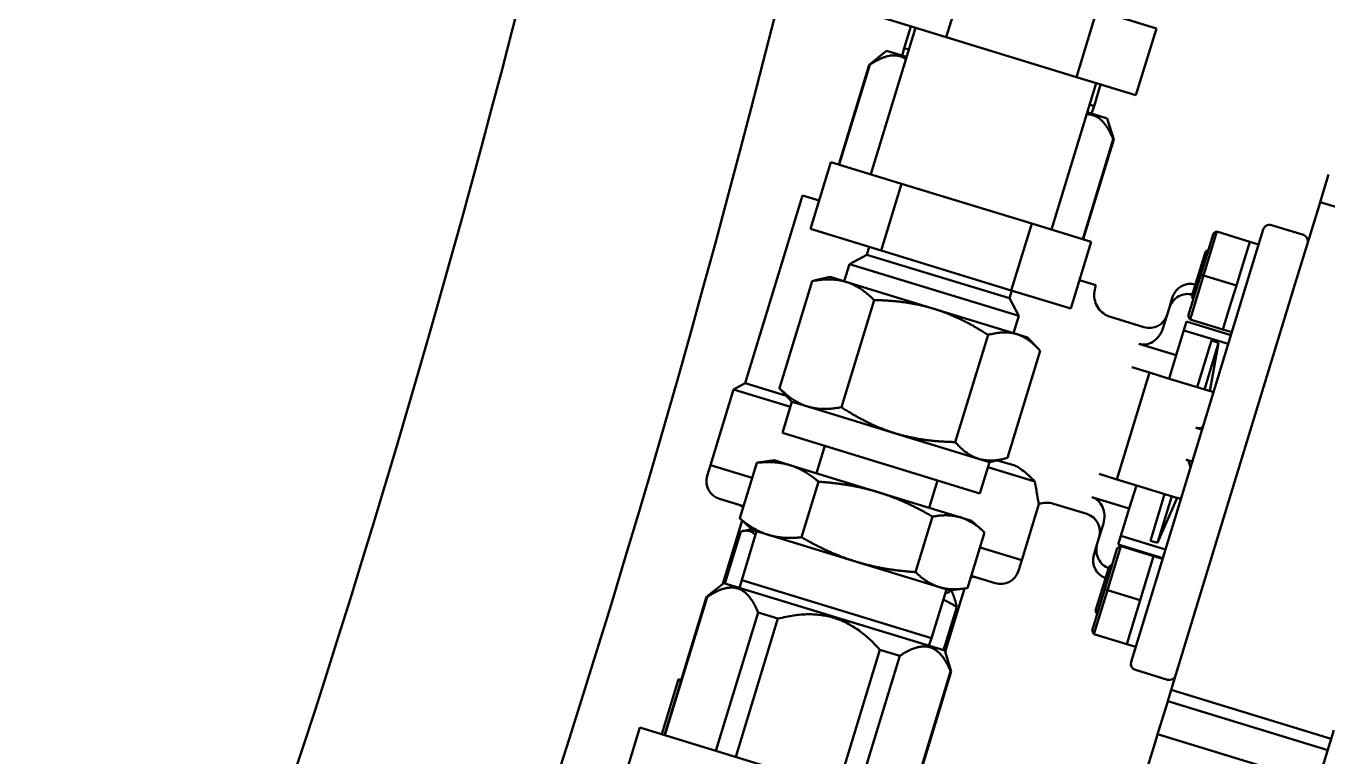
# Model space of a CAD drawing. Header units: inches. Extents: x 11 to 1621, y 11 to 1332.
# Drawn here: x 1294.15 to 1299.67, y 342.64 to 345.73 of the extents above; entities that cross this region are included whole.
import ezdxf

# ---------------------------------------------------------------- set-up
doc = ezdxf.new("R2010")
doc.units = ezdxf.units.IN
doc.header["$LTSCALE"] = 48
doc.header["$MEASUREMENT"] = 0
doc.layers.add('Visible (ANSI)', color=7, linetype='Continuous', lineweight=50)

msp = doc.modelspace()

# ---------------------------------------------------------------- linework, layer by layer
at = {"layer": 'Visible (ANSI)'}
for p, q in [((1298.13583, 345.965438), (1298.049288, 345.682372)), ((1297.749814, 345.77393), (1298.049288, 345.682372)), ((1298.687271, 345.796846), (1298.600729, 345.513779)), ((1298.939239, 345.719811), (1298.687271, 345.796846)), ((1297.729277, 345.102601), (1297.918734, 345.722286)), ((1297.871689, 345.636815), (1297.899607, 345.728134)), ((1298.939239, 345.719811), (1298.852697, 345.436745)), ((1298.049288, 345.682372), (1298.600729, 345.513779)), ((1297.795861, 345.624758), (1297.723245, 345.566293)), ((1297.880962, 345.59874), (1297.795861, 345.624758)), ((1297.862839, 345.604281), (1297.871689, 345.636815)), ((1297.890815, 345.630968), (1297.871689, 345.636815)), ((1297.723245, 345.566293), (1297.594114, 345.143924)), ((1297.725526, 345.565596), (1297.596395, 345.143227)), ((1297.723245, 345.566293), (1297.725526, 345.565596)), ((1298.600729, 345.513779), (1298.852697, 345.436745)), ((1298.494321, 344.868703), (1298.683777, 345.488389)), ((1298.674985, 345.391223), (1298.702903, 345.482541)), ((1298.674985, 345.391223), (1298.655858, 345.39707)), ((1298.664128, 345.359302), (1298.674985, 345.391223)), ((1298.731106, 345.338825), (1298.646006, 345.364843)), ((1298.731106, 345.338825), (1298.758615, 345.249749)), ((1298.756334, 345.250447), (1298.627203, 344.828077)), ((1298.758615, 345.249749), (1298.629483, 344.82738)), ((1298.756334, 345.250447), (1298.758615, 345.249749)), ((1297.473815, 344.871178), (1297.560357, 345.154245)), ((1297.859831, 345.062686), (1297.560357, 345.154245)), ((1297.773289, 344.77962), (1297.859831, 345.062686)), ((1298.411272, 344.894094), (1297.859831, 345.062686)), ((1299.632724, 344.984776), (1299.668295, 345.101125)), ((1297.197949, 344.218436), (1297.440825, 345.012847)), ((1297.510605, 344.991513), (1297.440825, 345.012847)), ((1299.626597, 344.964736), (1299.520386, 344.617335)), ((1299.626597, 344.964736), (1299.632724, 344.984776)), ((1300.310421, 344.777584), (1299.632724, 344.984776)), ((1298.32473, 344.611028), (1298.411272, 344.894094)), ((1298.66324, 344.81706), (1298.411272, 344.894094)), ((1299.561527, 344.84616), (1299.425987, 344.887598)), ((1297.473815, 344.871178), (1297.773289, 344.77962)), ((1299.127098, 344.677525), (1299.18045, 344.852032)), ((1299.195199, 344.859874), (1299.138393, 344.674072)), ((1299.18045, 344.852032), (1299.195199, 344.859874)), ((1299.195199, 344.859874), (1299.334503, 344.817284)), ((1299.391575, 344.869301), (1299.35359, 344.745057)), ((1297.71365, 344.7623), (1297.72359, 344.794815)), ((1297.773289, 344.77962), (1298.32473, 344.611028)), ((1298.576698, 344.533993), (1298.66324, 344.81706)), ((1299.146463, 344.774527), (1299.158753, 344.781062)), ((1299.3061, 344.724383), (1299.334503, 344.817284)), ((1299.372153, 344.805773), (1299.334503, 344.817284)), ((1297.616939, 344.649653), (1297.639291, 344.722763)), ((1297.71365, 344.7623), (1297.639291, 344.722763)), ((1298.35652, 344.503484), (1297.639291, 344.722763)), ((1298.316982, 344.577843), (1297.71365, 344.7623)), ((1298.87014, 343.163765), (1299.35359, 344.745057)), ((1299.146463, 344.774527), (1299.088909, 344.586278)), ((1299.277698, 344.631482), (1299.3061, 344.724383)), ((1297.55717, 344.667927), (1297.496204, 344.653852)), ((1297.624062, 344.647476), (1297.55717, 344.667927)), ((1299.073746, 344.503018), (1299.127098, 344.677525)), ((1299.138393, 344.674072), (1299.081588, 344.48827)), ((1299.127098, 344.677525), (1299.138393, 344.674072)), ((1299.138393, 344.674072), (1299.277698, 344.631482)), ((1297.481618, 344.650164), (1297.343078, 344.197021)), ((1297.996337, 344.53366), (1297.624062, 344.647476)), ((1298.683268, 344.632994), (1298.613488, 344.654328)), ((1298.679815, 344.621699), (1298.683268, 344.632994)), ((1299.249295, 344.538581), (1299.277698, 344.631482)), ((1299.48065, 344.487364), (1299.520386, 344.617335)), ((1297.743657, 344.570051), (1297.605117, 344.116907)), ((1298.316982, 344.577843), (1298.326923, 344.610357)), ((1298.316982, 344.577843), (1298.35652, 344.503484)), ((1298.32473, 344.611028), (1298.576698, 344.533993)), ((1299.007692, 344.58321), (1298.992732, 344.53428)), ((1299.088909, 344.586278), (1299.095444, 344.573988)), ((1298.347829, 344.426198), (1297.996337, 344.53366)), ((1298.334168, 344.430375), (1298.35652, 344.503484)), ((1298.992732, 344.53428), (1298.967011, 344.45015)), ((1299.081588, 344.48827), (1299.073746, 344.503018)), ((1299.220892, 344.445681), (1299.249295, 344.538581)), ((1298.886349, 344.455632), (1298.745049, 344.498832)), ((1299.022802, 344.336387), (1299.06646, 344.479184)), ((1299.254709, 344.421631), (1299.06646, 344.479184)), ((1299.081588, 344.48827), (1299.220892, 344.445681)), ((1299.48065, 344.487364), (1299.116653, 343.296783)), ((1298.226168, 344.422532), (1298.087628, 343.969389)), ((1298.393937, 344.412101), (1298.347829, 344.426198)), ((1298.393937, 344.412101), (1298.436609, 344.366341)), ((1299.243331, 344.384418), (1299.055082, 344.441972)), ((1299.172658, 344.398976), (1299.112227, 344.201314)), ((1299.202778, 344.389767), (1299.172658, 344.398976)), ((1299.220905, 344.445723), (1299.258555, 344.434212)), ((1298.44664, 344.355127), (1298.3081, 343.901984)), ((1298.864673, 344.384732), (1299.022802, 344.336387)), ((1299.022802, 344.336387), (1298.99268, 344.237863)), ((1299.202778, 344.389767), (1299.142347, 344.192106)), ((1299.165086, 344.185153), (1299.202778, 344.389767)), ((1298.834551, 344.286208), (1298.909851, 344.263187)), ((1298.909851, 344.263187), (1298.771722, 343.811389)), ((1298.909851, 344.263187), (1298.98515, 344.240165)), ((1298.98515, 344.240165), (1299.154574, 344.188367)), ((1297.050948, 343.872274), (1297.148789, 344.192297)), ((1297.197949, 344.218436), (1297.148789, 344.192297)), ((1297.389277, 344.118772), (1297.148789, 344.192297)), ((1297.372424, 344.165094), (1297.197949, 344.218436)), ((1297.395781, 344.140046), (1297.353109, 344.185807)), ((1299.154574, 344.188367), (1299.180929, 344.18031)), ((1297.355434, 344.008076), (1297.395781, 344.140046)), ((1297.395781, 344.140046), (1297.462673, 344.119596)), ((1297.462673, 344.119596), (1297.834948, 344.00578)), ((1298.1922, 343.752251), (1297.355434, 344.008076)), ((1297.834948, 344.00578), (1298.186439, 343.898318)), ((1299.126061, 344.023781), (1299.106119, 344.029878)), ((1299.126061, 344.023781), (1299.126055, 344.023778)), ((1299.126055, 344.023778), (1299.132473, 344.021816)), ((1297.534741, 343.953257), (1297.499305, 343.837353)), ((1298.186439, 343.898318), (1298.232548, 343.884221)), ((1298.232548, 343.884221), (1298.293513, 343.898296)), ((1299.064901, 343.895059), (1299.075087, 343.891945)), ((1297.037135, 343.827094), (1297.050948, 343.872274)), ((1297.050948, 343.872274), (1297.227308, 343.818355)), ((1297.227308, 343.818355), (1297.050948, 343.872274)), ((1297.174813, 343.646653), (1297.246643, 343.881597)), ((1297.319998, 343.892172), (1297.260792, 343.883851)), ((1297.38689, 343.871721), (1297.319998, 343.892172)), ((1297.759165, 343.757905), (1297.38689, 343.871721)), ((1298.1922, 343.752251), (1298.232548, 343.884221)), ((1298.424955, 343.802134), (1298.226043, 343.862947)), ((1298.339066, 343.869561), (1298.265917, 343.891925)), ((1299.075085, 343.89195), (1299.075087, 343.891945)), ((1299.091257, 343.887006), (1299.075085, 343.89195)), ((1297.436853, 343.566539), (1297.508682, 343.801483)), ((1298.012893, 343.807071), (1297.977458, 343.691167)), ((1298.771722, 343.811389), (1298.696423, 343.834411)), ((1298.847022, 343.788368), (1298.771722, 343.811389)), ((1298.854552, 343.786066), (1298.82443, 343.687542)), ((1298.847022, 343.788368), (1299.016446, 343.73657)), ((1298.110657, 343.650444), (1297.759165, 343.757905)), ((1298.666301, 343.735887), (1298.82443, 343.687542)), ((1298.974098, 343.749517), (1298.913667, 343.551855)), ((1299.004218, 343.740308), (1298.943787, 343.542647)), ((1299.026958, 343.733356), (1298.943787, 343.542647)), ((1299.042801, 343.728512), (1299.016446, 343.73657)), ((1297.089413, 343.728773), (1297.190474, 343.697875)), ((1298.368691, 343.469399), (1298.441208, 343.706593)), ((1298.644625, 343.664987), (1298.503323, 343.708187)), ((1298.82443, 343.687542), (1298.777847, 343.535176)), ((1297.10303, 343.369339), (1297.184922, 343.637196)), ((1297.229714, 343.596865), (1297.185282, 343.636872)), ((1297.919364, 343.419021), (1297.991193, 343.653965)), ((1298.156765, 343.636347), (1298.110657, 343.650444)), ((1298.156765, 343.636347), (1298.201196, 343.596341)), ((1298.688841, 343.540296), (1298.714562, 343.624426)), ((1297.112183, 343.371375), (1297.179173, 343.590491)), ((1297.183209, 343.3849), (1297.246449, 343.591749)), ((1297.22526, 343.600876), (1297.188182, 343.592905)), ((1297.229714, 343.596865), (1297.22941, 343.595873)), ((1297.229714, 343.596865), (1297.296606, 343.576414)), ((1297.296606, 343.576414), (1297.668881, 343.462598)), ((1298.139835, 343.351616), (1298.211665, 343.58656)), ((1298.977473, 343.514835), (1298.789224, 343.572389)), ((1298.19233, 343.523318), (1298.368691, 343.469399)), ((1298.368691, 343.469399), (1298.19233, 343.523318)), ((1298.688841, 343.540296), (1298.673881, 343.491366)), ((1298.720134, 343.346404), (1298.773486, 343.520911)), ((1298.788234, 343.528752), (1298.731429, 343.342951)), ((1298.773486, 343.520911), (1298.788234, 343.528752)), ((1298.966096, 343.477623), (1298.777847, 343.535176)), ((1298.788234, 343.528752), (1298.927538, 343.486163)), ((1298.943787, 343.542647), (1298.913667, 343.551855)), ((1297.668881, 343.462598), (1298.020372, 343.355137)), ((1298.354878, 343.424219), (1298.368691, 343.469399)), ((1298.899136, 343.393262), (1298.927538, 343.486163)), ((1298.965188, 343.474652), (1298.927538, 343.486163)), ((1298.155496, 343.402839), (1298.256557, 343.371941)), ((1298.739498, 343.443406), (1298.681945, 343.255157)), ((1298.739498, 343.443406), (1298.751788, 343.449941)), ((1297.107382, 343.372843), (1297.034766, 343.314379)), ((1298.042626, 343.08691), (1297.107382, 343.372843)), ((1297.17436, 343.352366), (1297.183209, 343.3849)), ((1297.986505, 343.139308), (1297.183209, 343.3849)), ((1297.986505, 343.139308), (1298.049745, 343.346157)), ((1298.020372, 343.355137), (1298.06648, 343.34104)), ((1298.126167, 343.349429), (1298.044275, 343.081572)), ((1298.06648, 343.34104), (1298.125687, 343.349361)), ((1298.666782, 343.171897), (1298.720134, 343.346404)), ((1298.720134, 343.346404), (1298.731429, 343.342951)), ((1298.870733, 343.300361), (1298.899136, 343.393262)), ((1297.034766, 343.314379), (1296.855882, 342.729277)), ((1297.037046, 343.313681), (1296.858163, 342.72858)), ((1297.034766, 343.314379), (1297.037046, 343.313681)), ((1298.06648, 343.34104), (1298.066177, 343.340048)), ((1298.070329, 343.340395), (1298.070708, 343.341634)), ((1298.731429, 343.342951), (1298.674623, 343.157149)), ((1298.731429, 343.342951), (1298.870733, 343.300361)), ((1298.84233, 343.20746), (1298.870733, 343.300361)), ((1299.076916, 343.166811), (1299.116653, 343.296783)), ((1297.252713, 343.247746), (1297.073829, 342.662644)), ((1297.252713, 343.247746), (1297.336784, 343.222042)), ((1298.037826, 343.088378), (1298.09376, 343.271332)), ((1298.681945, 343.255157), (1298.688479, 343.242867)), ((1297.336784, 343.222042), (1297.157901, 342.636941)), ((1298.813928, 343.114559), (1298.84233, 343.20746)), ((1297.975649, 343.107387), (1297.986505, 343.139308)), ((1298.674623, 343.157149), (1298.666782, 343.171897)), ((1298.674623, 343.157149), (1298.813928, 343.114559)), ((1298.87014, 343.163765), (1298.832155, 343.039521)), ((1299.076916, 343.166811), (1299.001536, 342.920251)), ((1297.768117, 343.090171), (1297.589233, 342.505069)), ((1297.768117, 343.090171), (1297.852188, 343.064467)), ((1298.042626, 343.08691), (1298.070135, 342.997834)), ((1298.813941, 343.114602), (1298.851591, 343.103091)), ((1297.852188, 343.064467), (1297.673305, 342.479366)), ((1296.915886, 342.965792), (1296.844628, 342.732718)), ((1296.915886, 342.965792), (1296.927564, 342.963738)), ((1296.925246, 342.956155), (1296.915886, 342.965792)), ((1298.067855, 342.998532), (1297.888971, 342.41343)), ((1298.070135, 342.997834), (1297.891252, 342.412733)), ((1298.067855, 342.998532), (1298.070135, 342.997834)), ((1298.985992, 342.96367), (1298.850453, 343.005109)), ((1299.001536, 342.920251), (1298.987026, 342.872792)), ((1299.001536, 342.920251), (1299.679232, 342.713059)), ((1298.944245, 342.732862), (1298.979816, 342.84921)), ((1298.979816, 342.84921), (1298.987026, 342.872792)), ((1298.987026, 342.872792), (1299.664722, 342.665599)), ((1296.50947, 341.966521), (1296.752345, 342.760932)), ((1297.994789, 342.381079), (1296.752345, 342.760932)), ((1298.884994, 340.115223), (1299.690743, 342.750709)), ((1298.938118, 342.712822), (1298.831907, 342.365421)), ((1298.938118, 342.712822), (1298.944245, 342.732862)), ((1299.621941, 342.525669), (1298.944245, 342.732862))]:
    msp.add_line(p, q, dxfattribs=at)
msp.add_circle((1247.196979, 358.380235), 48.3125, dxfattribs=at)
for centre, radius, start, end in [((1247.196979, 358.380235), 50.625, 330.4164882, 354.5628914), ((1247.196979, 358.380235), 51.6875, 340.5924941, 354.6749842), ((1299.41793, 344.861244), 0.027559, 73, 163), ((1299.553469, 344.819805), 0.027559, 343, 73), ((1299.082991, 344.560189), 0.07874, 74.432544, 163), ((1298.909371, 344.530932), 0.07874, 253, 343), ((1297.112434, 343.804072), 0.07874, 163, 253), ((1298.621603, 343.589687), 0.07874, 343, 73), ((1298.749181, 343.468345), 0.07874, 163, 251.567456), ((1298.279578, 343.447241), 0.07874, 253, 343), ((1298.85851, 343.031464), 0.027559, 163, 253), ((1298.994049, 342.990025), 0.027559, 253, 343)]:
    msp.add_arc(centre, radius, start, end, dxfattribs=at)
for centre, major_axis, ratio, start_param, end_param in [((1299.106136, 343.955857), (0.026147, 0.078767), 0.05737022, 0.41584263, 0.55026337), ((1299.094927, 343.95959), (0.026061, 0.078487), 0.05744872, 3.66516804, 3.69284502), ((1297.647794, 343.46796), (-0.418383, 0.127913), 0.13052619, 0, 0.23277934), ((1297.647794, 343.46796), (-0.418383, 0.127913), 0.13052619, 0.23277934, 0.28379411), ((1297.647794, 343.46796), (0.418383, -0.127913), 0.13052619, 5.9993912, 6.28318531)]:
    msp.add_ellipse(centre, major_axis=major_axis, ratio=ratio, start_param=start_param, end_param=end_param, dxfattribs=at)
for points, weights in [([(1297.878412, 345.590401), (1297.821001, 345.629602), (1297.725526, 345.565596)], [1.49477414616, 1.51635823417, 1.42761602676]), ([(1298.756334, 345.250447), (1298.712973, 345.356899), (1298.643456, 345.356504)], [1.42761602676, 1.51635823417, 1.49477414616]), ([(1297.624062, 344.647476), (1297.563256, 344.666066), (1297.481618, 344.650164)], [1, 1.0379548493, 1]), ([(1297.481618, 344.650164), (1297.489062, 344.652203), (1297.496204, 344.653852)], [1, 1.00387603962, 1.00696041845]), ([(1297.743657, 344.570051), (1297.684869, 344.628885), (1297.624062, 344.647476)], [1, 1.0379548493, 1]), ([(1297.996337, 344.53366), (1297.88437, 344.567892), (1297.743657, 344.570051)], [1, 1.0379548493, 1]), ([(1298.226168, 344.422532), (1298.108304, 344.499428), (1297.996337, 344.53366)], [1, 1.0379548493, 1]), ([(1298.347829, 344.426198), (1298.296668, 344.441839), (1298.226168, 344.422532)], [1, 1.0379548493, 1]), ([(1298.44664, 344.355127), (1298.398989, 344.410557), (1298.347829, 344.426198)], [1, 1.0379548493, 1]), ([(1297.343078, 344.197021), (1297.401866, 344.138186), (1297.462673, 344.119596)], [1, 1.0379548493, 1]), ([(1297.353109, 344.185807), (1297.348109, 344.191168), (1297.343078, 344.197021)], [1.00696041845, 1.00387603962, 1]), ([(1297.462673, 344.119596), (1297.523479, 344.101005), (1297.605117, 344.116907)], [1, 1.0379548493, 1]), ([(1297.605117, 344.116907), (1297.722981, 344.040011), (1297.834948, 344.00578)], [1, 1.0379548493, 1]), ([(1297.834948, 344.00578), (1297.946915, 343.971548), (1298.087628, 343.969389)], [1, 1.0379548493, 1]), ([(1298.087628, 343.969389), (1298.135279, 343.913959), (1298.186439, 343.898318)], [1, 1.0379548493, 1]), ([(1298.186439, 343.898318), (1298.2376, 343.882677), (1298.3081, 343.901984)], [1, 1.0379548493, 1]), ([(1297.38689, 343.871721), (1297.326084, 343.890312), (1297.246643, 343.881597)], [1, 1.0379548493, 1]), ([(1297.246643, 343.881597), (1297.253855, 343.882876), (1297.260792, 343.883851)], [1, 1.00387603962, 1.00696041845]), ([(1297.508682, 343.801483), (1297.447697, 343.853131), (1297.38689, 343.871721)], [1, 1.0379548493, 1]), ([(1297.759165, 343.757905), (1297.647198, 343.792137), (1297.508682, 343.801483)], [1, 1.0379548493, 1]), ([(1297.991193, 343.653965), (1297.871132, 343.723674), (1297.759165, 343.757905)], [1, 1.0379548493, 1]), ([(1297.185282, 343.636872), (1297.180077, 343.641559), (1297.174813, 343.646653)], [1.00696041845, 1.00387603962, 1]), ([(1297.174813, 343.646653), (1297.235799, 343.595005), (1297.296606, 343.576414)], [1, 1.0379548493, 1]), ([(1298.110657, 343.650444), (1298.059496, 343.666085), (1297.991193, 343.653965)], [1, 1.0379548493, 1]), ([(1298.211665, 343.58656), (1298.161817, 343.634802), (1298.110657, 343.650444)], [1, 1.0379548493, 1]), ([(1297.236843, 343.579825), (1297.215335, 343.60197), (1297.179173, 343.590491)], [1, 1.0379548493, 1]), ([(1297.24126, 343.574776), (1297.239108, 343.577493), (1297.236843, 343.579825)], [1.00694401431, 1.00386573586, 1]), ([(1297.296606, 343.576414), (1297.357412, 343.557824), (1297.436853, 343.566539)], [1, 1.0379548493, 1]), ([(1297.436853, 343.566539), (1297.556914, 343.49683), (1297.668881, 343.462598)], [1, 1.0379548493, 1]), ([(1297.668881, 343.462598), (1297.780848, 343.428367), (1297.919364, 343.419021)], [1, 1.0379548493, 1]), ([(1297.919364, 343.419021), (1297.969212, 343.370778), (1298.020372, 343.355137)], [1, 1.0379548493, 1]), ([(1297.252713, 343.247746), (1297.185356, 343.413107), (1297.037046, 343.313681)], [1.42761602676, 1.57037762945, 1.42761602676]), ([(1298.020372, 343.355137), (1298.071533, 343.339495), (1298.139835, 343.351616)], [1, 1.0379548493, 1]), ([(1298.09376, 343.271332), (1298.064613, 343.289635), (1298.036597, 343.303152)], [1, 1.01249442017, 1.01676272229]), ([(1298.069687, 343.341491), (1298.083717, 343.317887), (1298.09376, 343.271332)], [1.01473874323, 1.02794621817, 1]), ([(1297.768117, 343.090171), (1297.592927, 343.2885), (1297.336784, 343.222042)], [1.42761602676, 1.57037762945, 1.42761602676]), ([(1298.067855, 342.998532), (1298.000498, 343.163893), (1297.852188, 343.064467)], [1.42761602676, 1.57037762945, 1.42761602676])]:
    msp.add_rational_spline(points, weights, degree=2, dxfattribs=at)
for points, knots in [([(1298.679815, 344.621699), (1298.676708, 344.611538), (1298.675251, 344.600731), (1298.675859, 344.579449), (1298.677947, 344.5687), (1298.685363, 344.548701), (1298.690788, 344.539191), (1298.704226, 344.522628), (1298.712414, 344.51536), (1298.72876, 344.505051), (1298.736769, 344.501375), (1298.745049, 344.498832)], [0, 0, 0, 0, 0.080960744, 0.080960744, 0.162235064, 0.162235064, 0.243498247, 0.243498247, 0.324761925, 0.324761925, 0.390758341, 0.390758341, 0.390758341, 0.390758341]), ([(1299.091119, 344.593504), (1299.082405, 344.595862), (1299.071976, 344.596689), (1299.05343, 344.594633), (1299.042221, 344.590953), (1299.024625, 344.58109), (1299.015231, 344.572982), (1299.001973, 344.556356), (1298.995926, 344.544726), (1298.992732, 344.53428)], [0.004943741, 0.004943741, 0.004943741, 0.004943741, 0.072218735, 0.072218735, 0.147130894, 0.147130894, 0.225931358, 0.225931358, 0.309168239, 0.309168239, 0.309168239, 0.309168239]), ([(1298.967011, 344.45015), (1298.963596, 344.438978), (1298.957164, 344.426522), (1298.943203, 344.408406), (1298.933297, 344.399344), (1298.915025, 344.388278), (1298.903605, 344.383967), (1298.88444, 344.38129), (1298.873451, 344.382048), (1298.864673, 344.384732)], [-0.957682418, -0.957682418, -0.957682418, -0.957682418, -0.868663282, -0.868663282, -0.783405476, -0.783405476, -0.705892069, -0.705892069, -0.635947237, -0.635947237, -0.635947237, -0.635947237]), ([(1299.128229, 344.028517), (1299.126553, 344.028194), (1299.124645, 344.027954), (1299.119721, 344.027699), (1299.11658, 344.027804), (1299.110915, 344.028617), (1299.108498, 344.029152), (1299.106119, 344.029878)], [-0.286975503, -0.286975503, -0.286975503, -0.286975503, -0.2679673126, -0.2679673126, -0.2419719732, -0.2419719732, -0.222890169, -0.222890169, -0.222890169, -0.222890169]), ([(1299.136906, 344.036316), (1299.136888, 344.036256), (1299.136855, 344.036186), (1299.136805, 344.0361), (1299.136801, 344.036094), (1299.136795, 344.036082), (1299.136792, 344.036078), (1299.136788, 344.036071), (1299.136786, 344.036068), (1299.136782, 344.036062), (1299.13678, 344.036059), (1299.136777, 344.036054), (1299.136775, 344.036051), (1299.136771, 344.036044), (1299.136768, 344.03604), (1299.13676, 344.036027), (1299.136754, 344.036018), (1299.136699, 344.035934), (1299.13664, 344.035853), (1299.136556, 344.035746), (1299.13654, 344.035726), (1299.136069, 344.035143), (1299.135248, 344.034343), (1299.132602, 344.031995), (1299.130518, 344.030297), (1299.128229, 344.028517)], [-0.0524161984, -0.0524161984, -0.0524161984, -0.0524161984, -0.0490577958, -0.0490577958, -0.048765919, -0.048765919, -0.0485912111, -0.0485912111, -0.0484654763, -0.0484654763, -0.0483539014, -0.0483539014, -0.0482326845, -0.0482326845, -0.0480727939, -0.0480727939, -0.0477159604, -0.0477159604, -0.0448155563, -0.0448155563, -0.0441770285, -0.0441770285, -0.0261263922, -0.0261263922, -0.000001, -0.000001, -0.000001, -0.000001]), ([(1299.064901, 343.895059), (1299.065632, 343.894835), (1299.066359, 343.894594), (1299.069766, 343.89337), (1299.072296, 343.892185), (1299.074611, 343.890868)], [-0.222890169, -0.222890169, -0.222890169, -0.222890169, -0.2170251215, -0.2170251215, -0.195203458, -0.195203458, -0.195203458, -0.195203458]), ([(1298.424955, 343.802134), (1298.411075, 343.816294), (1298.39703, 343.829812), (1298.367399, 343.854714), (1298.351528, 343.865752), (1298.339066, 343.869562)], [-0.344592757, -0.344592757, -0.344592757, -0.344592757, -0.181405675, -0.181405675, 0, 0, 0, 0]), ([(1299.074611, 343.890868), (1299.07627, 343.886376), (1299.077824, 343.881813), (1299.080612, 343.872865), (1299.081703, 343.868848), (1299.082361, 343.865783)], [-0.0645363903, -0.0645363903, -0.0645363903, -0.0645363903, -0.0338155102, -0.0338155102, 0, 0, 0, 0]), ([(1299.082361, 343.865783), (1299.083155, 343.865855), (1299.083755, 343.865838), (1299.084514, 343.865638), (1299.084669, 343.865456), (1299.08459, 343.865198)], [-0.0292735664, -0.0292735664, -0.0292735664, -0.0292735664, -0.0146352018, -0.0146352018, -0.000001, -0.000001, -0.000001, -0.000001]), ([(1298.424955, 343.802134), (1298.428118, 343.780672), (1298.431269, 343.761842), (1298.43633, 343.73282), (1298.438317, 343.722005), (1298.440651, 343.709515), (1298.441203, 343.7066), (1298.441205, 343.706596)], [0.000001, 0.000001, 0.000001, 0.000001, 0.25176983, 0.25176983, 0.482531752, 0.482531752, 0.673093682, 0.673093682, 0.673093682, 0.673093682]), ([(1298.666301, 343.735887), (1298.675079, 343.733203), (1298.684613, 343.727687), (1298.699005, 343.714751), (1298.706062, 343.70479), (1298.715022, 343.685399), (1298.718167, 343.672346), (1298.719611, 343.649521), (1298.717977, 343.635598), (1298.714562, 343.624426)], [0.635947237, 0.635947237, 0.635947237, 0.635947237, 0.705892069, 0.705892069, 0.783405476, 0.783405476, 0.868663282, 0.868663282, 0.957682418, 0.957682418, 0.957682418, 0.957682418]), ([(1297.188595, 343.691731), (1297.187078, 343.693839), (1297.185306, 343.69575), (1297.180108, 343.700127), (1297.176392, 343.702158), (1297.172344, 343.703418), (1297.172293, 343.703434), (1297.172243, 343.703449)], [-0.0527853193, -0.0527853193, -0.0527853193, -0.0527853193, -0.0326144276, -0.0326144276, 0, 0, 0.0004119246, 0.0004119246, 0.0004119246, 0.0004119246]), ([(1298.503323, 343.708187), (1298.493159, 343.711281), (1298.48235, 343.712725), (1298.461377, 343.7121), (1298.450948, 343.710113), (1298.441208, 343.706593)], [0, 0, 0, 0, 0.080960965, 0.080960965, 0.159881224, 0.159881224, 0.159881224, 0.159881224]), ([(1298.688841, 343.540296), (1298.685647, 343.52985), (1298.684157, 343.516827), (1298.685851, 343.49563), (1298.689105, 343.483655), (1298.698178, 343.465638), (1298.705412, 343.456319), (1298.719638, 343.444244), (1298.728747, 343.439098), (1298.737289, 343.43618)], [-0.309168239, -0.309168239, -0.309168239, -0.309168239, -0.225931358, -0.225931358, -0.147130894, -0.147130894, -0.072218735, -0.072218735, -0.004943741, -0.004943741, -0.004943741, -0.004943741]), ([(1298.173727, 343.397265), (1298.173677, 343.39728), (1298.173626, 343.397296), (1298.171501, 343.397933), (1298.169368, 343.398341), (1298.165052, 343.398711), (1298.162881, 343.398673), (1298.158299, 343.398117), (1298.155912, 343.397541), (1298.153617, 343.396694)], [-0.2546377436, -0.2546377436, -0.2546377436, -0.2546377436, -0.2542257649, -0.2542257649, -0.2373551318, -0.2373551318, -0.2205103312, -0.2205103312, -0.2015091466, -0.2015091466, -0.2015091466, -0.2015091466])]:
    msp.add_open_spline(points, degree=3, knots=knots, dxfattribs=at)
for points in [[(1298.745049, 344.498832), (1298.745049, 344.498832), (1298.745049, 344.498832), (1298.745049, 344.498832)], [(1298.503323, 343.708187), (1298.503323, 343.708187), (1298.503323, 343.708187), (1298.503323, 343.708187)]]:
    msp.add_open_spline(points, degree=3, dxfattribs=at)
msp.add_rational_spline([(1299.091203, 343.886827), (1299.090938, 343.886139), (1299.090679, 343.885467), (1299.085365, 343.871702), (1299.082361, 343.865783)], [0.995814381341, 0.997846252691, 1, 0.957656279762, 0.96242185096], degree=2, knots=[0.9637804655, 0.9637804655, 0.9637804655, 0.9642857143, 0.9642857143, 0.9742191512, 0.9742191512, 0.9742191512], dxfattribs=at)

doc.saveas('drawing.dxf')
